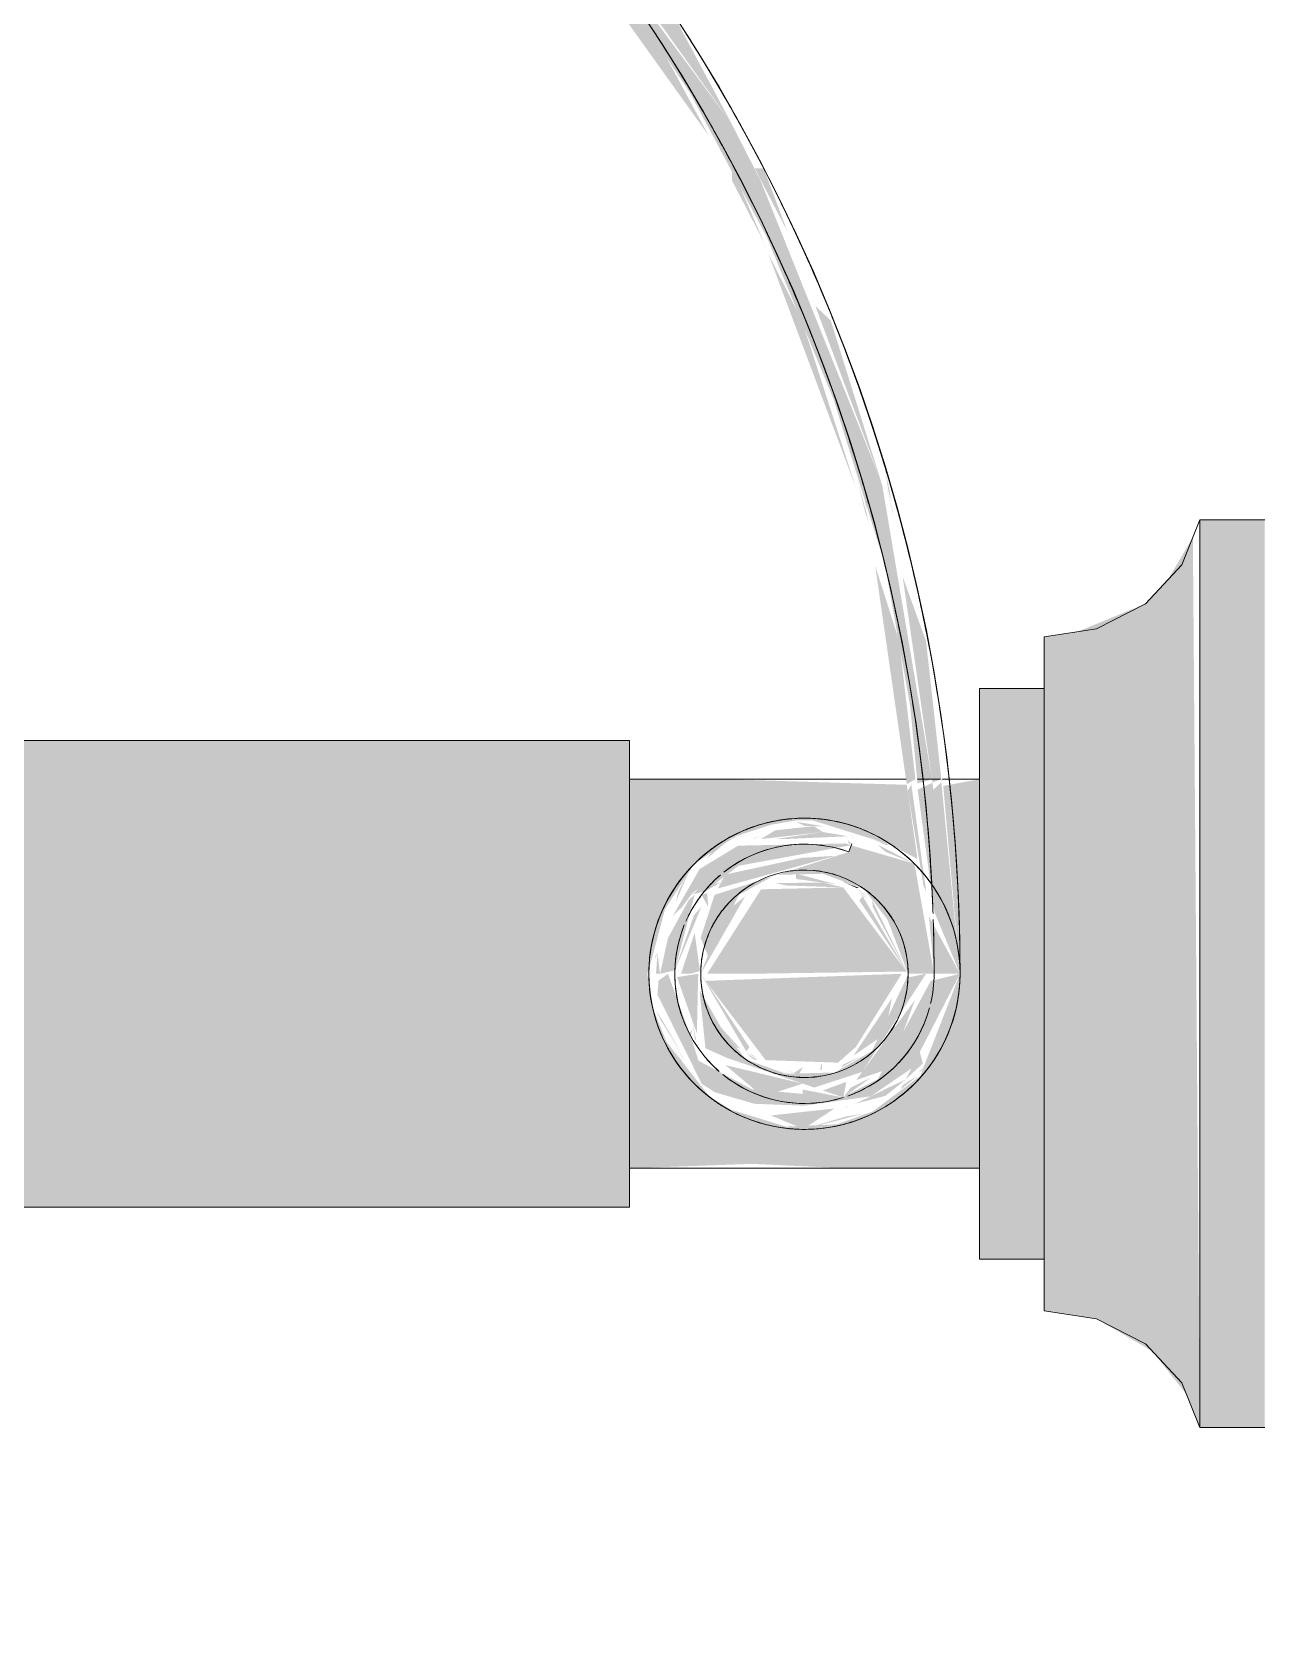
# Model space of a CAD drawing. Header units: millimetres. Extents: x 0 to 98412, y -2706 to 7916.
# Drawn here: x 79795.3 to 79842.8, y 574 to 636.3 of the extents above; entities that cross this region are included whole.
import ezdxf

# ---------------------------------------------------------------- set-up
doc = ezdxf.new("R2010")
doc.units = ezdxf.units.MM
for name, color, linetype, lineweight in [('0-1', 7, 'Continuous', 9), ('A-WALL-PATT', 7, 'Continuous', 9), ('P-SANR-FIXT', 7, 'Continuous', 9)]:
    doc.layers.add(name, color=color, linetype=linetype, lineweight=lineweight)
doc.layers.add('0-2', color=7, linetype='Continuous', lineweight=9, transparency=0.7)

# ---------------------------------------------------------------- blocks, each defined once
blk = doc.blocks.new('Sanitary_Toilet-Accessories_Gessi_Wall-mounted-paper-roll-holder-65449 - Chrome-30913797-Развертка 1_13-2')
at = {"layer": '0-2'}
h = blk.add_hatch(color=256, dxfattribs=at)
h.paths.add_polyline_path([(-1392.573, 638.278), (-1393.673, 636.955), (-1393.238, 637.413)])
h.paths.add_polyline_path([(-1401.001, 621.159), (-1398.051, 628.471), (-1399.405, 625.568), (-1400.788, 621.892)])
h.paths.add_polyline_path([(-1404.701, 600.345), (-1403.035, 614.153), (-1404.631, 602.943), (-1404.735, 600.37)])
h.paths.add_polyline_path([(-1270.816, 607.377), (-1270.469, 607.5), (-1271.062, 612.833), (-1271.962, 615.312), (-1270.833, 607.5)])
h.paths.add_polyline_path([(-1272.303, 617.674), (-1272.671, 619.102), (-1272.352, 617.805)])
h.paths.add_polyline_path([(-1272.803, 619.008), (-1274.737, 625.197), (-1275.331, 625.751), (-1272.838, 619.102)])
h.paths.add_polyline_path([(-1286.442, 644.053), (-1285.634, 643.396), (-1287.957, 645.991)])
h.paths.add_polyline_path([(-1278.578, 632.816), (-1280.562, 636.532), (-1284.624, 641.254), (-1280.174, 635.043)])
h.paths.add_polyline_path([(-1386.611, 646.041), (-1382.65, 649.835), (-1385.837, 646.795), (-1386.443, 646.204)])
h.paths.add_polyline_path([(-1390.782, 641.117), (-1386.858, 645.719), (-1390.227, 641.772)])
h.paths.add_polyline_path([(-1290.8, 648.497), (-1293.875, 651.273), (-1296.218, 653.271), (-1297.745, 653.911), (-1293.146, 650.326)])
h.paths.add_polyline_path([(-1287.133, 644.758), (-1289.269, 647.303), (-1289.269, 646.936), (-1288.342, 645.991)])
h.paths.add_polyline_path([(-1379.63, 652.26), (-1377.833, 653.811), (-1381.113, 651.199)])
h.paths.add_polyline_path([(-1383.977, 648.373), (-1381.821, 650.666), (-1382.617, 649.835)])
h.paths.add_polyline_path([(-1297.008, 653.945), (-1299.377, 655.803), (-1298.762, 655.155), (-1297.552, 654.321)])
h.paths.add_polyline_path([(-1376.957, 654.585), (-1372.709, 657.295), (-1376.534, 654.864), (-1376.908, 654.618)])
h.paths.add_polyline_path([(-1307.329, 660.216), (-1308.525, 661.034), (-1307.916, 660.542)])
h.paths.add_polyline_path([(-1299.698, 655.435), (-1303.062, 657.848), (-1303.403, 657.737), (-1299.802, 655.499)])
h.paths.add_polyline_path([(-1370.34, 658.773), (-1367.352, 660.255), (-1370.301, 658.794)])
h.paths.add_polyline_path([(-1307.557, 660.319), (-1310.512, 661.879), (-1309.917, 661.381), (-1308.233, 660.623)])
h.paths.add_polyline_path([(-1365.856, 661.139), (-1361.896, 662.651), (-1365.384, 661.333), (-1365.597, 661.245)])
h.paths.add_polyline_path([(-1312.592, 662.586), (-1315.538, 663.599), (-1312.783, 662.651)])
h.paths.add_polyline_path([(-1319.141, 664.763), (-1323.335, 665.912), (-1322.697, 665.603), (-1319.841, 664.929)])
h.paths.add_polyline_path([(-1353.711, 665.462), (-1348.71, 666.402), (-1352.746, 665.656), (-1353.421, 665.521)])
h.paths.add_polyline_path([(-1331.23, 667.002), (-1330.458, 667.085), (-1332.082, 667.111)])
h.paths.add_polyline_path([(-1324.94, 666.133), (-1328.183, 666.613), (-1327.21, 666.444)])
h.paths.add_polyline_path([(-1331.312, 667.006), (-1334.909, 667.423), (-1334.767, 667.146), (-1334.512, 667.136)])
h = blk.add_hatch(color=256, dxfattribs=at)
h.paths.add_polyline_path([(-1404.046, 605), (-1403.538, 605.14), (-1403.184, 608.076), (-1402.127, 614.264), (-1401.072, 618.633), (-1397.622, 627.769), (-1395.295, 632.296), (-1392.987, 636.196), (-1389.476, 641.117), (-1383.709, 647.473), (-1380.396, 650.544), (-1374.52, 654.992), (-1369.425, 658.128), (-1363.14, 661.175), (-1357.824, 663.173), (-1351.259, 664.937), (-1345.833, 665.892), (-1339.465, 666.411), (-1334.512, 666.444), (-1327.177, 665.691), (-1319.155, 663.913), (-1313.316, 661.964), (-1309.534, 660.428), (-1303.456, 657.229), (-1298.894, 654.324), (-1293.018, 649.524), (-1288.562, 645.233), (-1283.89, 639.574), (-1280.174, 633.986), (-1277.196, 628.395), (-1274.629, 622.157), (-1272.64, 615.743), (-1271.67, 610.31), (-1271.389, 607.338), (-1270.833, 607.5), (-1272.745, 618.812), (-1272.838, 619.102), (-1277.443, 630.591), (-1278.578, 632.816), (-1288.395, 646.045), (-1290.8, 648.497), (-1301.27, 656.411), (-1309.534, 661.209), (-1313.755, 662.981), (-1319.841, 664.929), (-1327.21, 666.444), (-1331.312, 667.006), (-1340.697, 667.104), (-1346.628, 666.538), (-1353.421, 665.217), (-1359.504, 663.4), (-1365.384, 661.007), (-1370.301, 658.515), (-1376.334, 654.618), (-1381.356, 650.692), (-1385.837, 646.371), (-1390.678, 640.745), (-1391.939, 639.104), (-1397.622, 628.734), (-1401.548, 619.275), (-1402.7, 614.565), (-1404.022, 605.169)])
h.paths.add_polyline_path([(-1270.46, 607.401), (-1270.42, 607.5), (-1270.469, 607.5)])
h.paths.add_polyline_path([(-1277.163, 627.814), (-1278.301, 630.119), (-1277.322, 628.13)])
h = blk.add_hatch(color=256, dxfattribs=at)
h.paths.add_polyline_path([(-1270.939, 612.392), (-1271.389, 614.214), (-1270.981, 612.543)])
h.paths.add_polyline_path([(-1399.72, 625.568), (-1399.433, 625.568), (-1399.334, 626.241)])
h.paths.add_polyline_path([(-1272.377, 618.186), (-1272.64, 619.479), (-1272.509, 618.598)])
h.paths.add_polyline_path([(-1276.414, 628.64), (-1277.322, 631.062), (-1277.669, 631.062), (-1276.943, 629.661)])
h.paths.add_polyline_path([(-1394.463, 635.817), (-1394.367, 635.344), (-1393.673, 636.846)])
h.paths.add_polyline_path([(-1397.622, 630.19), (-1397.119, 630.841), (-1394.706, 635.344), (-1397.119, 631.086)])
h.paths.add_polyline_path([(-1280.391, 636.313), (-1281.393, 637.804), (-1285.398, 642.988), (-1285.093, 642.328), (-1280.562, 636.532)])
h.paths.add_polyline_path([(-1388.578, 643.479), (-1386.443, 646.189), (-1387.099, 645.405)])
h.paths.add_polyline_path([(-1384.192, 648.182), (-1381.958, 650.544), (-1382.65, 649.835)])
h.paths.add_polyline_path([(-1291.722, 649.437), (-1294.902, 652.454), (-1294.845, 652.101), (-1292.764, 650.326)])
h.paths.add_polyline_path([(-1379.376, 652.444), (-1376.518, 654.845), (-1377.833, 653.811)])
h.paths.add_polyline_path([(-1374.176, 656.228), (-1371.178, 658.308), (-1372.709, 657.295)])
h.paths.add_polyline_path([(-1302.131, 657.331), (-1304.654, 659.011), (-1304.452, 658.619), (-1302.778, 657.69)])
h.paths.add_polyline_path([(-1368.324, 659.682), (-1365.557, 661.245), (-1365.856, 661.139), (-1367.352, 660.255)])
h.paths.add_polyline_path([(-1362.813, 662.222), (-1359.504, 663.687), (-1359.992, 663.542), (-1361.896, 662.651)])
h.paths.add_polyline_path([(-1313.071, 662.802), (-1316.863, 664.226), (-1315.828, 663.693), (-1313.546, 662.955)])
h.paths.add_polyline_path([(-1350.517, 665.947), (-1347.19, 666.746), (-1348.71, 666.402)])
h.paths.add_polyline_path([(-1325.554, 666.277), (-1328.732, 666.901), (-1328.084, 666.601), (-1326.855, 666.444)])
h = blk.add_hatch(color=256, dxfattribs=at)
h.paths.add_polyline_path([(-1400.056, 620.853), (-1397.119, 628.103), (-1398.478, 625.201), (-1399.846, 621.575)])
h.paths.add_polyline_path([(-1403.75, 600), (-1402.127, 613.526), (-1403.632, 602.876), (-1403.749, 600.023)])
h.paths.add_polyline_path([(-1271.805, 607.31), (-1271.469, 607.5), (-1272.096, 612.833), (-1273.023, 615.743), (-1271.833, 607.5)])
h.paths.add_polyline_path([(-1273.756, 618.719), (-1275.851, 625.197), (-1277.163, 627.814), (-1273.899, 619.102)])
h.paths.add_polyline_path([(-1279.441, 632.318), (-1281.479, 636.087), (-1285.34, 640.557), (-1280.562, 633.884)])
h.paths.add_polyline_path([(-1291.446, 647.743), (-1294.334, 650.358), (-1296.768, 652.435), (-1298.894, 653.554), (-1293.67, 649.478)])
h.paths.add_polyline_path([(-1287.87, 644.091), (-1289.404, 646.149), (-1290.423, 646.698), (-1288.562, 644.797)])
h.paths.add_polyline_path([(-1383.239, 647.7), (-1381.113, 649.957), (-1381.988, 649.043)])
h.paths.add_polyline_path([(-1297.555, 653.106), (-1300.266, 655.155), (-1299.377, 654.366), (-1298.894, 654.032)])
h.paths.add_polyline_path([(-1300.192, 654.567), (-1304.255, 657.371), (-1303.783, 656.803), (-1300.344, 654.662)])
h.paths.add_polyline_path([(-1307.979, 659.416), (-1311.124, 661.034), (-1310.656, 660.623), (-1309.534, 660.117)])
h.paths.add_polyline_path([(-1312.928, 661.648), (-1315.843, 662.651), (-1313.858, 661.964)])
h.paths.add_polyline_path([(-1319.377, 663.795), (-1323.505, 664.929), (-1322.879, 664.624), (-1319.874, 663.913)])
h.paths.add_polyline_path([(-1325.087, 665.146), (-1328.183, 665.609), (-1328.084, 665.559)])
h.paths.add_polyline_path([(-1331.361, 666.01), (-1334.512, 666.421), (-1334.512, 666.14)])
h.paths.add_polyline_path([(-1334.512, 666.14), (-1334.767, 666.43), (-1334.766, 666.15)])
h = blk.add_hatch(color=256, dxfattribs=at)
h.paths.add_polyline_path([(-1402.043, 614.027), (-1401.239, 617.807), (-1401.704, 616.041)])
h.paths.add_polyline_path([(-1271.92, 612.203), (-1272.019, 612.833), (-1271.962, 612.353)])
h.paths.add_polyline_path([(-1273.336, 617.909), (-1273.567, 619.102), (-1273.391, 618.08)])
h.paths.add_polyline_path([(-1397.838, 626.854), (-1394.605, 633.051), (-1397.119, 628.453), (-1397.622, 627.412)])
h.paths.add_polyline_path([(-1277.31, 628.206), (-1278.541, 631.062), (-1278.546, 630.591), (-1277.322, 628.228)])
h.paths.add_polyline_path([(-1393.58, 635.344), (-1393.58, 634.723), (-1393.216, 635.817)])
h.paths.add_polyline_path([(-1396.874, 629.348), (-1393.913, 634.696), (-1396.697, 629.805)])
h.paths.add_polyline_path([(-1281.225, 635.762), (-1281.393, 636.087), (-1285.714, 641.889), (-1285.604, 641.367), (-1281.393, 635.978)])
h.paths.add_polyline_path([(-1383.453, 647.511), (-1381.25, 649.835), (-1381.988, 649.078)])
h.paths.add_polyline_path([(-1387.777, 642.884), (-1385.67, 645.552), (-1386.611, 644.399)])
h.paths.add_polyline_path([(-1297.555, 653.106), (-1300.313, 654.662), (-1298.894, 653.759), (-1296.768, 652.435)])
h.paths.add_polyline_path([(-1292.338, 648.653), (-1294.902, 651.273), (-1295.407, 651.273), (-1293.67, 649.79)])
h.paths.add_polyline_path([(-1378.707, 651.704), (-1375.888, 654.067), (-1376.957, 653.25)])
h.paths.add_polyline_path([(-1373.582, 655.426), (-1370.848, 657.369), (-1371.563, 656.891)])
h.paths.add_polyline_path([(-1302.628, 656.468), (-1305.112, 658.124), (-1304.913, 657.737), (-1303.783, 657.109)])
h.paths.add_polyline_path([(-1367.815, 658.824), (-1364.856, 660.443), (-1365.856, 659.978)])
h.paths.add_polyline_path([(-1310.409, 660.79), (-1311.466, 661.234), (-1310.478, 660.814)])
h.paths.add_polyline_path([(-1362.387, 661.32), (-1358.979, 662.797), (-1359.992, 662.438)])
h.paths.add_polyline_path([(-1313.399, 661.86), (-1316.863, 663.2), (-1316.542, 662.877), (-1313.72, 661.964)])
h.paths.add_polyline_path([(-1322.416, 664.779), (-1323.562, 665.016), (-1322.697, 664.817)])
h.paths.add_polyline_path([(-1350.275, 664.979), (-1346.818, 665.773), (-1348.35, 665.462)])
h.paths.add_polyline_path([(-1325.692, 665.289), (-1328.996, 665.912), (-1328.084, 665.596)])
h.paths.add_polyline_path([(-1334.636, 666.437), (-1335.031, 666.44), (-1334.767, 666.43)])
h = blk.add_hatch(color=256, dxfattribs=at)
h.paths.add_polyline_path([(-1273.263, 617.405), (-1273.719, 619.102), (-1273.413, 617.805)])
h.paths.add_polyline_path([(-1395.552, 631.505), (-1393.72, 635.031), (-1395.198, 632.193)])
h.paths.add_polyline_path([(-1385.837, 645.405), (-1381.821, 649.257), (-1385.514, 645.719), (-1385.67, 645.567)])
h.paths.add_polyline_path([(-1389.949, 640.559), (-1385.922, 645.294), (-1389.527, 641.057)])
h.paths.add_polyline_path([(-1380.962, 650.091), (-1376.957, 653.25), (-1380.396, 650.544)])
h.paths.add_polyline_path([(-1376.323, 653.811), (-1371.563, 656.891), (-1375.903, 654.086), (-1376.272, 653.844)])
h.paths.add_polyline_path([(-1369.799, 657.931), (-1365.856, 659.978), (-1369.425, 658.128)])
h.paths.add_polyline_path([(-1365.384, 660.255), (-1359.992, 662.438), (-1364.856, 660.472)])
h.paths.add_polyline_path([(-1353.421, 664.504), (-1347.384, 665.704), (-1352.746, 664.639)])
for points in [[(-1260.5, 582.5), (-1258, 582.5), (-1258, 617.5), (-1260.5, 617.5), (-1260.5, 582.902)], [(-1260.5, 582.5), (-1260.77, 616.834), (-1261.73, 615.203), (-1262.597, 614.271), (-1265.2, 613.199), (-1266.5, 613), (-1266.5, 587), (-1264.485, 586.692), (-1262.336, 585.45), (-1261.024, 583.792), (-1260.724, 583.054)], [(-1266.5, 589), (-1266.5, 611), (-1269, 611), (-1269, 589), (-1267.125, 589)], [(-1292.172, 591), (-1282.5, 591), (-1282.5, 609), (-1312.5, 609), (-1312.5, 591), (-1293.75, 591)], [(-1273.634, 603.307), (-1274.199, 603.521), (-1273.737, 603.311)]]:
    blk.add_hatch(color=256, dxfattribs=at).paths.add_polyline_path(points)
h = blk.add_hatch(color=256, dxfattribs=at)
h.paths.add_polyline_path([(-1281.812, 600), (-1281.742, 600.177), (-1281.125, 602.496), (-1279.993, 604.243), (-1278.395, 605.303), (-1277.038, 605.748), (-1276.066, 605.915), (-1275.437, 605.916), (-1272.373, 604.96), (-1271.389, 604.422), (-1271.802, 607.288), (-1273.994, 607.352), (-1278.772, 607.5), (-1282.5, 607.483), (-1282.5, 600)])
h.paths.add_polyline_path([(-1278.007, 600), (-1271.808, 600.087), (-1274.253, 603.329), (-1277.421, 603.258), (-1279.502, 600), (-1278.495, 600)])
h.paths.add_polyline_path([(-1269.75, 600), (-1269, 600), (-1269, 607.5), (-1270.397, 607.244), (-1269.794, 600.496)])
h = blk.add_hatch(color=256, dxfattribs=at)
h.paths.add_polyline_path([(-1269.75, 600), (-1270.471, 607.389), (-1270.776, 607.103), (-1269.819, 600.476)])
h.paths.add_polyline_path([(-1271.75, 600), (-1273.506, 602.995), (-1273.629, 602.828), (-1271.808, 600.087)])
h.paths.add_polyline_path([(-1271.276, 600), (-1270.75, 600), (-1271.507, 604.243), (-1273.948, 604.952), (-1274.04, 604.698), (-1279.216, 603.044), (-1279.753, 601.388), (-1279.479, 600.704), (-1278.273, 603.044), (-1276.878, 603.812), (-1275.043, 603.857), (-1273.466, 603.279), (-1272.545, 602.085), (-1271.75, 600), (-1271.389, 600)])
h.paths.add_polyline_path([(-1280.705, 602.773), (-1280.21, 603.937), (-1280.621, 603.154), (-1280.693, 602.828)])
h.paths.add_polyline_path([(-1281.508, 600.593), (-1281.418, 600.8), (-1281.502, 600.699)])
h.paths.add_polyline_path([(-1274.253, 603.329), (-1275.043, 603.517), (-1276.878, 603.499), (-1276.458, 603.406), (-1275.043, 603.357)])
h.paths.add_polyline_path([(-1276.73, 605.737), (-1276.069, 605.902), (-1276.645, 605.76)])
h.paths.add_polyline_path([(-1274.978, 605.68), (-1276.076, 605.865), (-1275.75, 605.705), (-1275.043, 605.682)])
h = blk.add_hatch(color=256, dxfattribs=at)
h.paths.add_polyline_path([(-1270.459, 607.39), (-1270.75, 607.381), (-1270.471, 607.389)])
h.paths.add_polyline_path([(-1269.75, 600), (-1270.814, 607.363), (-1271.384, 607.103), (-1270.737, 602.382), (-1269.913, 600.395)])
h.paths.add_polyline_path([(-1271.051, 603.141), (-1271.627, 607.301), (-1271.768, 607.05), (-1271.158, 603.4)])
h.paths.add_polyline_path([(-1273.76, 605.467), (-1273.869, 605.617), (-1273.801, 605.478)])
h = blk.add_hatch(color=256, dxfattribs=at)
h.paths.add_polyline_path([(-1280.143, 600), (-1279.781, 600.109), (-1279.983, 601.576), (-1280.51, 600), (-1280.411, 600)])
h.paths.add_polyline_path([(-1279.75, 600), (-1278.039, 602.984), (-1278.855, 602.323), (-1279.733, 600.043)])
h.paths.add_polyline_path([(-1281.73, 600), (-1281.527, 600.227), (-1281.732, 600.016)])
h.paths.add_polyline_path([(-1280.099, 603.073), (-1279.73, 603.444), (-1279.784, 603.444)])
h.paths.add_polyline_path([(-1281.319, 600), (-1281.418, 600.8), (-1281.474, 600)])
h.paths.add_polyline_path([(-1271.75, 600), (-1273.135, 602.828), (-1273.118, 602.58), (-1271.808, 600.11)])
h.paths.add_polyline_path([(-1273.286, 602.896), (-1273.737, 603.166), (-1273.466, 602.977)])
h.paths.add_polyline_path([(-1279.572, 603.185), (-1279.188, 603.545), (-1279.502, 603.254)])
h.paths.add_polyline_path([(-1279.088, 603.289), (-1274.549, 604.55), (-1275.836, 604.472), (-1278.808, 603.825), (-1279.007, 603.444)])
h.paths.add_polyline_path([(-1274.514, 603.446), (-1276.068, 603.859), (-1276.082, 603.656), (-1274.594, 603.457)])
h.paths.add_polyline_path([(-1274.063, 603.482), (-1274.45, 603.696), (-1274.199, 603.524)])
h.paths.add_polyline_path([(-1271.507, 604.243), (-1272.922, 604.98), (-1272.64, 604.712), (-1272.118, 604.495)])
h.paths.add_polyline_path([(-1276.615, 605.734), (-1276.076, 605.865), (-1276.528, 605.76)])
h.paths.add_polyline_path([(-1278.622, 605.196), (-1277.42, 605.485), (-1278.578, 605.217)])
h.paths.add_polyline_path([(-1274.978, 605.68), (-1275.725, 605.992), (-1275.043, 605.707)])
h.paths.add_polyline_path([(-1277.4, 605.196), (-1275.043, 605.468), (-1275.393, 605.694), (-1276.878, 605.533), (-1277.429, 605.196)])
h = blk.add_hatch(color=256, dxfattribs=at)
h.paths.add_polyline_path([(-1279.717, 603.044), (-1279.459, 602.579), (-1279.502, 603.107), (-1279.618, 603.073)])
h.paths.add_polyline_path([(-1280.012, 603.091), (-1280.099, 603.073), (-1279.843, 603.303)])
h.paths.add_polyline_path([(-1280.031, 603.068), (-1279.572, 603.185), (-1278.298, 604.162), (-1273.945, 604.96), (-1274.165, 605.026), (-1278.307, 604.941), (-1279.797, 604.035), (-1280.823, 602.237), (-1280.464, 602.579), (-1280.099, 603.073)])
h.paths.add_polyline_path([(-1281.315, 600), (-1280.748, 600.131), (-1280.408, 601.426), (-1279.981, 603.064), (-1280.222, 602.828), (-1281.013, 601.38), (-1281.319, 600)])
h.paths.add_polyline_path([(-1270.471, 600), (-1269.75, 600), (-1270.948, 602.216), (-1270.75, 600)])
h.paths.add_polyline_path([(-1280.929, 602.46), (-1280.554, 603.456), (-1280.915, 602.501)])
h.paths.add_polyline_path([(-1274.114, 603.559), (-1274.563, 603.761), (-1274.199, 603.593)])
h.paths.add_polyline_path([(-1276.458, 605.196), (-1274.068, 605.303), (-1275.043, 605.468), (-1276.878, 605.196)])
h.paths.add_polyline_path([(-1273.786, 605.395), (-1273.869, 605.496), (-1273.852, 605.415)])
h = blk.add_hatch(color=256, dxfattribs=at)
h.paths.add_polyline_path([(-1280.749, 600.109), (-1279.727, 602.579), (-1280.011, 602.254), (-1280.747, 600.131)])
h.paths.add_polyline_path([(-1279.566, 603.186), (-1278.962, 603.531), (-1279.294, 603.444), (-1279.502, 603.248)])
h.paths.add_polyline_path([(-1279.502, 604.446), (-1278.894, 604.968), (-1279.308, 604.716), (-1279.44, 604.532)])
h.paths.add_polyline_path([(-1273.924, 605.017), (-1274.068, 605.147), (-1274.04, 605.021)])
h.paths.add_polyline_path([(-1273.852, 605.214), (-1274.04, 605.473), (-1273.869, 605.221)])
h = blk.add_hatch(color=256, dxfattribs=at)
h.paths.add_polyline_path([(-1273.342, 603.003), (-1273.789, 603.313), (-1273.466, 603.054)])
h.paths.add_polyline_path([(-1274.06, 603.478), (-1274.199, 603.524), (-1274.199, 603.521)])
h.paths.add_polyline_path([(-1272.445, 604.962), (-1273.117, 605.183), (-1272.619, 604.969)])
h.paths.add_polyline_path([(-1277.719, 605.196), (-1277.335, 605.343), (-1277.763, 605.196)])
h = blk.add_hatch(color=256, dxfattribs=at)
h.paths.add_polyline_path([(-1282.5, 592.5), (-1277.763, 592.67), (-1274.135, 592.5), (-1269, 592.5), (-1269, 600), (-1269.75, 600), (-1271.284, 596.063), (-1273.108, 594.697), (-1274.504, 594.195), (-1276.457, 594.107), (-1278.578, 594.758), (-1279.413, 595.265), (-1281.068, 597.378), (-1281.607, 598.697), (-1281.812, 600), (-1282.5, 600), (-1282.5, 592.517)])
h.paths.add_polyline_path([(-1274.458, 596.573), (-1273.772, 597.172), (-1271.998, 600), (-1279.568, 599.727), (-1277.247, 596.671), (-1274.709, 596.582)])
h = blk.add_hatch(color=256, dxfattribs=at)
h.paths.add_polyline_path([(-1275.793, 594.011), (-1276.066, 594.097), (-1275.815, 594.018)])
h.paths.add_polyline_path([(-1275.786, 594.015), (-1274.597, 594.804), (-1277.046, 594.537), (-1275.81, 594.025)])
h.paths.add_polyline_path([(-1275.75, 594.915), (-1273.189, 595.278), (-1271.625, 596.349), (-1269.75, 600), (-1270.878, 599.726), (-1272.922, 595.939), (-1274.298, 595.232), (-1277.766, 595.544), (-1279.834, 596.647), (-1280.143, 597.612), (-1281.013, 600), (-1281.377, 599.738), (-1281.418, 599.2), (-1279.71, 595.757), (-1279.204, 595.431), (-1277.679, 594.987), (-1275.81, 594.917)])
h.paths.add_polyline_path([(-1274.246, 595.231), (-1274.135, 595.832), (-1275.042, 595.501), (-1274.304, 595.251)])
h.paths.add_polyline_path([(-1271.331, 596.182), (-1270.923, 596.544), (-1271.303, 596.25)])
h = blk.add_hatch(color=256, dxfattribs=at)
h.paths.add_polyline_path([(-1275.828, 594.002), (-1276.457, 594.189), (-1276.055, 594.041)])
h.paths.add_polyline_path([(-1275.748, 596), (-1275.748, 595.999), (-1275.081, 595.865)])
h.paths.add_polyline_path([(-1279.75, 600), (-1277.994, 597.006), (-1277.871, 597.172), (-1279.568, 599.727)])
h.paths.add_polyline_path([(-1275.374, 595.614), (-1273.525, 596.215), (-1271.062, 600), (-1271.808, 599.849), (-1273.15, 597.019), (-1274.591, 596.193), (-1276.457, 596.143), (-1278.007, 596.698), (-1278.955, 597.915), (-1279.797, 599.37), (-1279.568, 597.128), (-1278.735, 596.755), (-1275.748, 595.741)])
h.paths.add_polyline_path([(-1280.07, 595.944), (-1281.013, 597.549), (-1280.143, 596.019)])
h.paths.add_polyline_path([(-1275.077, 596.298), (-1275.08, 596.595), (-1275.142, 596.307), (-1275.08, 596.299)])
h.paths.add_polyline_path([(-1270.966, 596.417), (-1270.796, 596.82), (-1270.954, 596.452)])
h.paths.add_polyline_path([(-1280.358, 596.639), (-1281.286, 598.2), (-1280.451, 596.772)])
h = blk.add_hatch(color=256, dxfattribs=at)
h.paths.add_polyline_path([(-1275.775, 594.01), (-1274.901, 594.352), (-1275.779, 594.012)])
h.paths.add_polyline_path([(-1275.665, 594.026), (-1273.517, 594.598), (-1274.135, 594.498), (-1275.432, 594.098)])
h.paths.add_polyline_path([(-1273.786, 594.988), (-1272.623, 595.295), (-1271.846, 595.92), (-1272.255, 595.733), (-1273.737, 595.012)])
h.paths.add_polyline_path([(-1277.357, 595.265), (-1275.815, 595.764), (-1278.798, 596.479), (-1277.433, 595.329)])
h.paths.add_polyline_path([(-1273.757, 595.899), (-1272.459, 596.349), (-1271.484, 598.999), (-1273.737, 595.926)])
h.paths.add_polyline_path([(-1276.17, 596.085), (-1276.797, 596.322), (-1276.238, 596.098)])
h.paths.add_polyline_path([(-1273.863, 596.838), (-1272.645, 597.677), (-1272.375, 599.065), (-1273.737, 597.026)])
h.paths.add_polyline_path([(-1275.077, 596.298), (-1274.668, 596.448), (-1275.064, 596.304)])
h.paths.add_polyline_path([(-1278.214, 597.104), (-1278.955, 597.915), (-1278.365, 597.172), (-1278.224, 597.108)])
h.paths.add_polyline_path([(-1277.603, 596.768), (-1278.007, 597.011), (-1277.763, 596.834)])
h.paths.add_polyline_path([(-1275.972, 596.1), (-1275.815, 596.397), (-1276.155, 596.182)])
h.paths.add_polyline_path([(-1278.007, 596.698), (-1278.095, 596.777), (-1278.097, 596.777)])
h.paths.add_polyline_path([(-1279.988, 596.777), (-1280.186, 597.172), (-1280.13, 597.001)])
h.paths.add_polyline_path([(-1280.143, 597.612), (-1280.075, 597.824), (-1280.176, 597.746)])
h.paths.add_polyline_path([(-1279.899, 597.708), (-1279.846, 600), (-1280.665, 599.872), (-1279.909, 597.734)])
h = blk.add_hatch(color=256, dxfattribs=at)
h.paths.add_polyline_path([(-1275.84, 594.001), (-1276.457, 594.11), (-1276.054, 594.038)])
h.paths.add_polyline_path([(-1280.342, 596.602), (-1281.125, 597.735), (-1280.463, 596.772)])
h.paths.add_polyline_path([(-1280.5, 596.981), (-1281.479, 598.612), (-1281.286, 598.2), (-1280.597, 597.132)])
h = blk.add_hatch(color=256, dxfattribs=at)
h.paths.add_polyline_path([(-1275.791, 594.012), (-1276.073, 594.134), (-1275.815, 594.02)])
h.paths.add_polyline_path([(-1274.064, 594.853), (-1274.309, 594.969), (-1274.083, 594.853)])
h.paths.add_polyline_path([(-1272.955, 595.019), (-1272.548, 595.279), (-1272.926, 595.04)])
h.paths.add_polyline_path([(-1274.246, 595.231), (-1273.183, 596), (-1273.97, 595.609), (-1274.151, 595.362)])
h.paths.add_polyline_path([(-1274.246, 595.231), (-1275.815, 595.537), (-1275.81, 595.248), (-1274.298, 595.232)])
h.paths.add_polyline_path([(-1271.837, 595.936), (-1271.182, 596.544), (-1271.301, 596.98), (-1271.772, 596.063)])
h.paths.add_polyline_path([(-1279.926, 597.429), (-1280.073, 598.2), (-1279.969, 597.466)])
h = blk.add_hatch(color=256, dxfattribs=at)
h.paths.add_polyline_path([(-1275.698, 594.021), (-1273.86, 594.582), (-1275.538, 594.088)])
h.paths.add_polyline_path([(-1273.323, 595.005), (-1272.548, 595.323), (-1273.29, 595.019)])
h.paths.add_polyline_path([(-1272.043, 595.535), (-1271.381, 596.063), (-1271.754, 595.849), (-1271.957, 595.703)])
h.paths.add_polyline_path([(-1276.054, 596.094), (-1276.795, 596.323), (-1276.07, 596.098)])
h.paths.add_polyline_path([(-1277.546, 596.681), (-1278.007, 596.935), (-1277.679, 596.686)])
h.paths.add_polyline_path([(-1275.988, 596.099), (-1276.457, 596.317), (-1276.189, 596.182)])
h.paths.add_polyline_path([(-1278.158, 596.997), (-1278.627, 597.289), (-1278.167, 597.001)])
h = blk.add_hatch(color=256, dxfattribs=at)
h.paths.add_polyline_path([(-1276.053, 596.094), (-1276.506, 596.313), (-1276.068, 596.098)])
h.paths.add_polyline_path([(-1274.335, 596.384), (-1273.575, 596.818), (-1274.246, 596.508)])
at = {"layer": '0-1'}
for p, q in [((-1258, 617.5), (-1260.5, 617.5)), ((-1266.5, 611), (-1269, 611)), ((-1282.5, 609), (-1312.5, 609)), ((-1271.833, 607.5), (-1282.5, 607.5)), ((-1270.833, 607.5), (-1271.389, 607.5)), ((-1270.505, 607.5), (-1270.833, 607.5)), ((-1269, 607.5), (-1270.42, 607.5)), ((-1282.5, 592.5), (-1269, 592.5)), ((-1312.5, 591), (-1282.5, 591)), ((-1269, 589), (-1266.5, 589)), ((-1260.5, 582.5), (-1258, 582.5))]:
    blk.add_line(p, q, dxfattribs=at)
at = {"layer": '0-1', "flags": 128}
for points in [[(-1266.5, 613), (-1264.485, 613.308), (-1262.595, 614.272), (-1261.2, 615.772), (-1260.5, 617.5)], [(-1260.5, 617.5), (-1261.2, 615.772), (-1262.595, 614.272), (-1264.485, 613.308), (-1266.5, 613)], [(-1260.5, 582.5), (-1261.2, 584.228), (-1262.595, 585.728), (-1264.485, 586.692), (-1266.5, 587)], [(-1266.5, 587), (-1264.485, 586.692), (-1262.595, 585.728), (-1261.2, 584.228), (-1260.5, 582.5)]]:
    blk.add_lwpolyline(points, dxfattribs=at)
at = {"layer": 'P-SANR-FIXT'}
for p, q in [((-1260.5, 617.389), (-1260.5, 617.5)), ((-1260.5, 617.5), (-1260.5, 582.5)), ((-1260.5, 609.722), (-1260.5, 616.89)), ((-1266.5, 613), (-1266.5, 611.193)), ((-1266.5, 587), (-1266.5, 613)), ((-1266.5, 611.193), (-1266.5, 609.614)), ((-1269, 611), (-1269, 609.532)), ((-1269, 589), (-1269, 611)), ((-1266.5, 611), (-1266.5, 589)), ((-1266.5, 609.532), (-1266.5, 611)), ((-1269, 609.532), (-1269, 609.526)), ((-1269, 609.526), (-1269, 607.765)), ((-1266.5, 609.61), (-1266.5, 595.025)), ((-1266.5, 609.526), (-1266.5, 609.532)), ((-1266.5, 594.5), (-1266.5, 609.526)), ((-1260.5, 606.697), (-1260.5, 609.716)), ((-1282.5, 609), (-1282.5, 608.116)), ((-1282.5, 591), (-1282.5, 609)), ((-1282.5, 608.116), (-1282.5, 606.608)), ((-1282.5, 607.5), (-1282.5, 606.495)), ((-1282.5, 606.495), (-1282.5, 607.5)), ((-1269, 607.765), (-1269, 594.5)), ((-1269, 600), (-1269, 607.5)), ((-1269, 607.5), (-1269, 600)), ((-1282.5, 606.399), (-1282.5, 600)), ((-1282.5, 600), (-1282.5, 606.399)), ((-1282.5, 606.364), (-1282.5, 600)), ((-1260.5, 600), (-1260.5, 606.697)), ((-1273.924, 605.017), (-1274.04, 604.698)), ((-1274.04, 604.698), (-1273.924, 605.017)), ((-1282.5, 600), (-1282.5, 593.636)), ((-1282.5, 600), (-1282.5, 596.25)), ((-1282.5, 593.601), (-1282.5, 600)), ((-1269, 594.329), (-1269, 600)), ((-1269, 600), (-1269, 594.329)), ((-1260.5, 590.371), (-1260.5, 600)), ((-1282.5, 596.25), (-1282.5, 593.601)), ((-1266.5, 595.025), (-1266.5, 594.444)), ((-1269, 594.5), (-1269, 594.317)), ((-1269, 594.317), (-1269, 592.235)), ((-1266.5, 594.317), (-1266.5, 594.5)), ((-1266.5, 589), (-1266.5, 594.317)), ((-1266.5, 594.282), (-1266.5, 590.808)), ((-1269, 592.5), (-1269, 594.192)), ((-1269, 594.192), (-1269, 592.5)), ((-1282.5, 593.505), (-1282.5, 592.5)), ((-1282.5, 592.5), (-1282.5, 593.505)), ((-1282.5, 593.392), (-1282.5, 591.884)), ((-1282.5, 591.884), (-1282.5, 591)), ((-1269, 592.235), (-1269, 589)), ((-1266.5, 590.808), (-1266.5, 588.807)), ((-1260.5, 583.11), (-1260.5, 590.278)), ((-1266.5, 588.807), (-1266.5, 587)), ((-1260.5, 582.5), (-1260.5, 582.836))]:
    blk.add_line(p, q, dxfattribs=at)
for centre, radius, start, end in [((-1337.25, 600), 67.5, 0, 175.35089), ((-1337.25, 600), 66.5, 2.72325, 175.28186), ((-1337.25, 600), 66.5, 2.8692, 142.74648), ((-1337.25, 600), 66.5, 32.54966, 40.81459), ((-1337.25, 600), 67.5, 0, 32.9535), ((-1337.25, 600), 66.5, 32.5254, 32.9415), ((-1337.25, 600), 67.5, 29.88104, 32.53765), ((-1337.25, 600), 67.5, 29.21398, 32.26285), ((-1337.25, 600), 66.5, 29.20249, 32.54966), ((-1337.25, 600), 66.5, 29.93332, 32.5254), ((-1337.25, 600), 67.5, 28.88819, 29.88104), ((-1337.25, 600), 66.5, 28.87592, 29.87057), ((-1337.25, 600), 67.5, 26.63142, 29.21398), ((-1337.25, 600), 66.5, 26.62034, 29.18061), ((-1337.25, 600), 67.5, 25.71965, 28.88819), ((-1337.25, 600), 66.5, 25.7108, 28.87592), ((-1337.25, 600), 66.5, 25.20554, 26.62034), ((-1337.25, 600), 67.5, 25.21548, 26.63142), ((-1337.25, 600), 67.5, 22.40799, 25.71965), ((-1337.25, 600), 66.5, 22.32966, 25.7108), ((-1337.25, 600), 67.5, 21.45583, 25.21548), ((-1337.25, 600), 66.5, 21.44717, 25.20554), ((-1337.25, 600), 67.5, 21.37718, 22.24161), ((-1337.25, 600), 66.5, 21.3692, 21.961), ((-1337.25, 600), 66.5, 16.42641, 21.44717), ((-1337.25, 600), 66.5, 20.42677, 21.3692), ((-1337.25, 600), 67.5, 20.43471, 21.37718), ((-1337.25, 600), 67.5, 16.43287, 21.00596), ((-1337.25, 600), 67.5, 17.15751, 20.43471), ((-1337.25, 600), 66.5, 17.15136, 20.42677), ((-1337.25, 600), 67.5, 16.47675, 17.15751), ((-1337.25, 600), 66.5, 16.47075, 17.15136), ((-1337.25, 600), 66.5, 15.60433, 16.42641), ((-1337.25, 600), 66.5, 15.36639, 16.38147), ((-1337.25, 600), 67.5, 15.61076, 16.43287), ((-1337.25, 600), 67.5, 15.61339, 16.38815), ((-1337.25, 600), 67.5, 14.75783, 15.61076), ((-1337.25, 600), 66.5, 14.61797, 15.60433), ((-1337.25, 600), 66.5, 11.36895, 15.36639), ((-1337.25, 600), 67.5, 11.37301, 15.37167), ((-1337.25, 600), 66.5, 10.57871, 14.61797), ((-1337.25, 600), 67.5, 10.95943, 14.62374), ((-1337.25, 600), 66.5, 2.8692, 11.36895), ((-1337.25, 600), 67.5, 0, 11.37301), ((-1337.25, 600), 67.5, 10.58293, 10.95943), ((-1337.25, 600), 66.5, 5.10448, 10.57871), ((-1337.25, 600), 67.5, 0, 10.20079), ((-1275.75, 600), 6, 0, 180), ((-1275.75, 600), 6, 109.4066, 116.09073), ((-1275.75, 600), 6, 99.45878, 112.1924), ((-1275.75, 600), 6, 106.25, 112.1924), ((-1275.75, 600), 6, 70.5934, 109.4066), ((-1275.75, 600), 6, 99.45878, 106.25), ((-1275.75, 600), 6, 82.43301, 96.343), ((-1275.75, 600), 6, 82.43301, 96.343), ((-1275.75, 600), 6, 79.54091, 82.43301), ((-1275.75, 600), 6, 79.54091, 82.43301), ((-1275.75, 600), 6, 70, 77.76631), ((-1275.75, 600), 6, 70, 77.76631), ((-1275.75, 600), 6, 63.90927, 70.5934), ((-1337.25, 600), 66.5, 2.72325, 5.10448), ((-1275.75, 600), 6, 122.62563, 126.65929), ((-1275.75, 600), 6, 122.04581, 125.60376), ((-1275.75, 600), 6, 122.04581, 125.60376), ((-1275.75, 600), 5, 70, 128.45802), ((-1275.75, 600), 6, 116.09073, 120.43146), ((-1275.75, 600), 5, 70, 102.65734), ((-1275.75, 600), 6, 60, 63.90927), ((-1275.75, 600), 6, 53.34071, 57.37437), ((-1275.75, 600), 6, 126.65929, 180), ((-1275.75, 600), 6, 126.11949, 138.01716), ((-1275.75, 600), 6, 132.35836, 138.01716), ((-1275.75, 600), 6, 126.11949, 129.74052), ((-1275.75, 600), 5, 106.25, 124.375), ((-1275.75, 600), 6, 0, 53.34071), ((-1275.75, 600), 6, 138.01716, 220.99494), ((-1275.75, 600), 6, 138.01716, 154.77156), ((-1275.75, 600), 5, 130.42881, 156.03197), ((-1275.75, 600), 5, 130.42881, 135.25892), ((-1275.75, 600), 4, 360, 141.5901), ((-1275.75, 600), 5, 124.375, 128.45802), ((-1275.75, 600), 5, 142.5, 153.64425), ((-1275.75, 600), 5, 135.25892, 142.5), ((-1337.25, 600), 66.5, 2.12055, 2.8692), ((-1337.25, 600), 66.5, 2.12055, 2.8692), ((-1337.25, 600), 66.5, 2.00179, 2.72325), ((-1337.25, 600), 66.5, 2.00179, 2.72325), ((-1275.75, 600), 6, 154.77156, 171.30874), ((-1275.75, 600), 4, 142.41871, 180), ((-1275.75, 600), 5, 157.89086, 228.90865), ((-1275.75, 600), 5, 157.89086, 178.75), ((-1337.25, 600), 66.5, 0, 1.80918), ((-1337.25, 600), 66.5, 0, 1.80918), ((-1337.25, 600), 66.5, 0, 1.68206), ((-1337.25, 600), 66.5, 0, 1.68206), ((-1275.75, 600), 6, 171.7975, 178.75), ((-1275.75, 600), 6, 178.75, 184.92877), ((-1275.75, 600), 6, 180, 233.34071), ((-1275.75, 600), 6, 180, 0), ((-1275.75, 600), 5, 179.82876, 196.875), ((-1275.75, 600), 4, 180, 217.58129), ((-1275.75, 600), 4, 218.4099, 0), ((-1275.75, 600), 6, 306.65929, 360), ((-1275.75, 600), 6, 318.51337, 360), ((-1275.75, 600), 5, 346.76048, 0), ((-1275.75, 600), 5, 346.76048, 0), ((-1275.75, 600), 6, 341.05666, 360), ((-1275.75, 600), 6, 187.62611, 201.99703), ((-1275.75, 600), 5, 289.48937, 344.77837), ((-1275.75, 600), 5, 320.82437, 344.77837), ((-1275.75, 600), 5, 196.875, 210.10262), ((-1275.75, 600), 6, 201.99703, 205.70694), ((-1275.75, 600), 6, 323.75, 338.10172), ((-1275.75, 600), 6, 206.1437, 220.99494), ((-1275.75, 600), 5, 316.12081, 320.82437), ((-1275.75, 600), 5, 220.91163, 228.90865), ((-1275.75, 600), 5, 297.64845, 315.15419), ((-1275.75, 600), 6, 318.51337, 322.82656), ((-1275.75, 600), 6, 220.99494, 233.88872), ((-1275.75, 600), 6, 225.30682, 233.88872), ((-1275.75, 600), 5, 230.97944, 287.5), ((-1275.75, 600), 5, 230.97944, 272.89569), ((-1275.75, 600), 5, 289.48937, 297.64845), ((-1275.75, 600), 6, 306.05445, 318.04959), ((-1275.75, 600), 6, 311.25328, 318.04959), ((-1275.75, 600), 6, 233.34071, 237.37437), ((-1275.75, 600), 6, 234.31059, 237.98299), ((-1275.75, 600), 6, 234.31059, 237.98299), ((-1275.75, 600), 5, 272.89569, 287.5), ((-1275.75, 600), 6, 301.51271, 305.67562), ((-1275.75, 600), 6, 301.51271, 305.67562), ((-1275.75, 600), 6, 302.62563, 306.65929), ((-1275.75, 600), 6, 306.05445, 309.98966), ((-1275.75, 600), 6, 239.56854, 240), ((-1275.75, 600), 6, 240, 243.90927), ((-1275.75, 600), 6, 243.90927, 250.5934), ((-1275.75, 600), 6, 246.25646, 250.7138), ((-1275.75, 600), 6, 246.25646, 250.7138), ((-1275.75, 600), 6, 250.5934, 289.4066), ((-1275.75, 600), 6, 250.7138, 251.25), ((-1275.75, 600), 6, 250.7138, 251.25), ((-1275.75, 600), 6, 251.25, 258.74397), ((-1275.75, 600), 6, 251.25, 258.74397), ((-1275.75, 600), 6, 280.33508, 292.97849), ((-1275.75, 600), 6, 280.33508, 287.5), ((-1275.75, 600), 6, 287.5, 288.73126), ((-1275.75, 600), 6, 288.73126, 292.97849), ((-1275.75, 600), 6, 289.4066, 296.09073), ((-1275.75, 600), 6, 296.09073, 300), ((-1275.75, 600), 6, 262.81853, 275.15515), ((-1275.75, 600), 6, 262.81853, 276.77206)]:
    blk.add_arc(centre, radius, start, end, dxfattribs=at)
for points, knots in [([(-1282.5, 609), (-1282.5, 608.928), (-1282.5, 608.709), (-1282.5, 608.155), (-1282.5, 607.504), (-1282.5, 606.951), (-1282.5, 606.605), (-1282.5, 606.425), (-1282.5, 606.331)], [0, 0, 0, 0, 0.0625, 0.125, 0.1875, 0.21875, 0.234375, 0.25, 0.25, 0.25, 0.25]), ([(-1282.5, 607.957), (-1282.5, 608.024), (-1282.5, 608.318), (-1282.5, 608.729), (-1282.5, 608.936), (-1282.5, 609)], [0.8577411, 0.8577411, 0.8577411, 0.8577411, 0.875, 0.9375, 1, 1, 1, 1]), ([(-1282.5, 606.638), (-1282.5, 606.727), (-1282.5, 606.987), (-1282.5, 607.453), (-1282.5, 607.782), (-1282.5, 607.957)], [0.765625, 0.765625, 0.765625, 0.765625, 0.78125, 0.8125, 0.8577411, 0.8577411, 0.8577411, 0.8577411]), ([(-1282.5, 593.603), (-1282.5, 593.983), (-1282.5, 594.885), (-1282.5, 596.548), (-1282.5, 598.027), (-1282.5, 599.185), (-1282.5, 600), (-1282.5, 600.814), (-1282.5, 601.967), (-1282.5, 603.436), (-1282.5, 605.087), (-1282.5, 605.985), (-1282.5, 606.364)], [0.25, 0.25, 0.25, 0.25, 0.3125, 0.375, 0.4375, 0.46875, 0.5, 0.53125, 0.5625, 0.625, 0.6875, 0.75, 0.75, 0.75, 0.75]), ([(-1282.5, 606.331), (-1282.5, 605.954), (-1282.5, 605.066), (-1282.5, 603.441), (-1282.5, 601.995), (-1282.5, 600.855), (-1282.5, 600.317), (-1282.5, 600.047)], [0.25, 0.25, 0.25, 0.25, 0.3125, 0.375, 0.4375, 0.46875, 0.5, 0.5, 0.5, 0.5]), ([(-1274.542, 603.813), (-1274.594, 603.83), (-1274.759, 603.878), (-1275.042, 603.942), (-1275.276, 603.974), (-1275.395, 603.984)], [0.40361323, 0.40361323, 0.40361323, 0.40361323, 0.41666667, 0.44444444, 0.47222222, 0.47222222, 0.47222222, 0.47222222]), ([(-1277.763, 603.456), (-1277.813, 603.427), (-1277.911, 603.367), (-1278.101, 603.24), (-1278.327, 603.066), (-1278.495, 602.912), (-1278.576, 602.831)], [0.66666667, 0.66666667, 0.66666667, 0.66666667, 0.68055556, 0.69444444, 0.72222222, 0.75, 0.75, 0.75, 0.75]), ([(-1272.807, 602.709), (-1272.846, 602.751), (-1272.964, 602.874), (-1273.174, 603.066), (-1273.354, 603.205), (-1273.448, 603.271)], [0.23611111, 0.23611111, 0.23611111, 0.23611111, 0.25, 0.27777778, 0.30555556, 0.30555556, 0.30555556, 0.30555556]), ([(-1278.808, 602.579), (-1278.845, 602.535), (-1278.917, 602.445), (-1279.054, 602.261), (-1279.209, 602.018), (-1279.371, 601.712), (-1279.461, 601.497), (-1279.502, 601.388)], [0.7777778, 0.7777778, 0.7777778, 0.7777778, 0.7916667, 0.8055556, 0.8333333, 0.8611111, 0.8888889, 0.8888889, 0.8888889, 0.8888889]), ([(-1271.999, 601.388), (-1272.039, 601.498), (-1272.129, 601.712), (-1272.291, 602.02), (-1272.447, 602.262), (-1272.584, 602.447), (-1272.656, 602.536), (-1272.693, 602.58)], [0.1111111, 0.1111111, 0.1111111, 0.1111111, 0.1388889, 0.1666667, 0.1944444, 0.2083333, 0.2222222, 0.2222222, 0.2222222, 0.2222222]), ([(-1279.502, 601.388), (-1279.542, 601.278), (-1279.614, 601.055), (-1279.718, 600.595), (-1279.75, 600.239), (-1279.75, 600)], [0.8888889, 0.8888889, 0.8888889, 0.8888889, 0.9166667, 0.9444444, 1, 1, 1, 1]), ([(-1271.75, 600), (-1271.75, 600.239), (-1271.782, 600.595), (-1271.886, 601.055), (-1271.958, 601.279), (-1271.999, 601.388)], [0, 0, 0, 0, 0.0555556, 0.0833333, 0.1111111, 0.1111111, 0.1111111, 0.1111111]), ([(-1282.5, 600.047), (-1282.5, 599.777), (-1282.5, 599.235), (-1282.5, 598.078), (-1282.5, 596.595), (-1282.5, 595.205), (-1282.5, 594.241), (-1282.5, 593.723), (-1282.5, 593.359), (-1282.5, 593.011), (-1282.5, 592.455), (-1282.5, 591.807), (-1282.5, 591.266), (-1282.5, 591.062), (-1282.5, 591)], [0.5, 0.5, 0.5, 0.5, 0.53125, 0.5625, 0.625, 0.6875, 0.71875, 0.75, 0.765625, 0.78125, 0.8125, 0.875, 0.9375, 1, 1, 1, 1]), ([(-1278.78, 597.389), (-1279.016, 597.662), (-1279.531, 598.452), (-1279.739, 599.385), (-1279.75, 600)], [0.7740277, 0.7740277, 0.7740277, 0.7740277, 0.8611111, 1, 1, 1, 1]), ([(-1275.042, 596.063), (-1275.186, 596.038), (-1275.477, 596.005), (-1275.931, 596), (-1276.375, 596.041), (-1276.797, 596.131), (-1277.219, 596.274), (-1277.619, 596.457), (-1277.983, 596.67), (-1278.673, 597.191), (-1279.483, 598.237), (-1279.739, 599.385), (-1279.75, 600)], [0.4444444, 0.4444444, 0.4444444, 0.4444444, 0.4791667, 0.5138889, 0.5486111, 0.5833333, 0.6180556, 0.6527778, 0.6875, 0.7222222, 0.8611111, 1, 1, 1, 1]), ([(-1278.81, 597.424), (-1279.033, 597.688), (-1279.284, 598.078), (-1279.46, 598.502), (-1279.5, 598.61)], [0.7777778, 0.7777778, 0.7777778, 0.7777778, 0.8611111, 0.8888889, 0.8888889, 0.8888889, 0.8888889]), ([(-1277.98, 596.678), (-1278.098, 596.757), (-1278.316, 596.922), (-1278.517, 597.108), (-1278.608, 597.201)], [0.6875, 0.6875, 0.6875, 0.6875, 0.72222222, 0.75347232, 0.75347232, 0.75347232, 0.75347232]), ([(-1272.895, 597.198), (-1272.984, 597.107), (-1273.246, 596.864), (-1273.539, 596.657), (-1273.737, 596.544)], [0.24662266, 0.24662266, 0.24662266, 0.24662266, 0.27777778, 0.33333333, 0.33333333, 0.33333333, 0.33333333]), ([(-1276.529, 596.077), (-1276.619, 596.094), (-1276.761, 596.128), (-1276.903, 596.17), (-1276.955, 596.187)], [0.56140349, 0.56140349, 0.56140349, 0.56140349, 0.58333333, 0.59638264, 0.59638264, 0.59638264, 0.59638264]), ([(-1282.5, 592.037), (-1282.5, 592.204), (-1282.5, 592.525), (-1282.5, 592.981), (-1282.5, 593.241), (-1282.5, 593.329)], [0.14405658, 0.14405658, 0.14405658, 0.14405658, 0.1875, 0.21875, 0.234375, 0.234375, 0.234375, 0.234375]), ([(-1282.5, 591), (-1282.5, 591.059), (-1282.5, 591.256), (-1282.5, 591.664), (-1282.5, 591.963), (-1282.5, 592.037)], [0, 0, 0, 0, 0.0625, 0.125, 0.1440566, 0.1440566, 0.1440566, 0.1440566])]:
    blk.add_open_spline(points, degree=3, knots=knots, dxfattribs=at)
for points in [[(-1276.107, 603.984), (-1276.225, 603.973), (-1276.342, 603.958), (-1276.458, 603.937)], [(-1278.694, 602.708), (-1278.733, 602.666), (-1278.771, 602.622), (-1278.808, 602.579)], [(-1279.5, 598.61), (-1279.658, 599.043), (-1279.741, 599.508), (-1279.75, 600)], [(-1271.75, 600), (-1271.759, 599.508), (-1271.839, 599.046), (-1271.998, 598.612)], [(-1271.998, 598.612), (-1272.158, 598.178), (-1272.397, 597.772), (-1272.692, 597.421)], [(-1275.929, 596.008), (-1276.079, 596.014), (-1276.227, 596.027), (-1276.371, 596.049)]]:
    blk.add_open_spline(points, degree=3, dxfattribs=at)

msp = doc.modelspace()

# ---------------------------------------------------------------- hatches: boundary and pattern name
at = {"layer": 'A-WALL-PATT'}
h = msp.add_hatch(dxfattribs=at)
h.set_pattern_fill('FP_21', color=256, style=0, pattern_type=2)
h.set_pattern_definition([(90, (80970.84, 0), (-600, 4e-14), []), (180, (80970.84, 0), (-7e-14, -600), [])])
h.paths.add_polyline_path([(77526.585, 600), (77526.511, 600.325), (77526.511, 600), (77526.584, 600)])
h.paths.add_polyline_path([(78095.251, 0), (78375.835, 0), (78385.832, 176.965), (78390.835, 270), (78570.835, 270), (78582.626, 55.543), (78585.835, 0), (78726.227, 0), (78726.227, 10), (78733.263, 10), (78733.263, 32.929), (78735.764, 32.929), (78735.764, 202.929), (78736.707, 206.111), (78737.479, 207.32), (78738.306, 208.243), (78739.564, 208.999), (78742.835, 209.998), (78742.835, 1650), (78758.835, 1650), (78758.892, 209.98), (78762.788, 208.59), (78763.764, 207.993), (78765.345, 205.679), (78765.906, 202.929), (78765.906, 32.929), (78768.407, 32.929), (78768.407, 10), (78775.443, 10), (78775.443, 0), (78835.835, 0), (78845.832, 176.965), (78850.835, 270), (79030.835, 270), (79042.626, 55.543), (79045.835, 0), (79216.42, 0), (79216.411, 221.477), (79209.221, 225.313), (79190.862, 237.676), (79173.626, 252.791), (79158.111, 270.484), (79144.49, 291.159), (79134.629, 311.155), (79127.065, 333.438), (79124.05, 348.595), (79123.697, 348.595), (79121.626, 364.239), (79120.925, 383.313), (79120.935, 400), (79121.376, 400), (79130.835, 750), (79130.835, 790), (79283.335, 790), (79283.577, 795.585), (79285.165, 798.687), (79288.335, 800), (79313.721, 799.88), (79315.145, 799.25), (79317.003, 798.239), (79317.669, 796.287), (79317.851, 796.17), (79318.335, 795), (79318.335, 790), (79470.835, 790), (79470.835, 750), (79480.295, 400), (79480.736, 400), (79480.736, 378.017), (79480.044, 364.239), (79477.973, 348.595), (79477.621, 348.595), (79474.606, 333.438), (79467.042, 311.155), (79456.218, 289.427), (79443.56, 270.484), (79428.044, 252.791), (79410.352, 237.275), (79390.785, 224.202), (79385.251, 221.472), (79385.251, 0), (79826.227, 0), (79826.227, 10), (79833.263, 10.01), (79833.263, 32.929), (79835.764, 32.929), (79835.764, 202.929), (79836.707, 206.111), (79837.479, 207.32), (79838.306, 208.243), (79839.564, 208.999), (79842.835, 209.998), (79842.835, 582.5), (79840.335, 582.5), (79839.105, 584.797), (79838.24, 585.728), (79835.635, 586.801), (79834.335, 587), (79834.335, 589), (79831.835, 589), (79831.835, 592.5), (79818.335, 592.5), (79818.335, 591), (79788.335, 591), (79788.335, 592.5), (79784.125, 592.7), (79782.835, 592.5), (79767.694, 592.828), (79766.761, 592.588), (79765.585, 591.773), (79760.835, 590.5), (79755.532, 592.197), (79754.118, 593.282), (79752.176, 596.25), (79751.659, 597.541), (79751.335, 600), (79751.737, 602.648), (79753.032, 605.303), (79755.052, 607.537), (79756.085, 608.227), (79760.835, 609.5), (79765.585, 608.227), (79767.012, 607.422), (79788.335, 607.505), (79788.335, 609), (79818.335, 609), (79818.335, 607.5), (79829.002, 607.5), (79827.268, 618.08), (79825.667, 622.488), (79822.516, 630.119), (79821.394, 632.318), (79812.273, 644.797), (79809.389, 647.743), (79799.147, 655.499), (79790.918, 660.29), (79785.298, 662.536), (79779.095, 664.354), (79772.751, 665.559), (79769.474, 666.01), (79760.138, 666.107), (79754.207, 665.531), (79748.089, 664.36), (79742.197, 662.651), (79735.979, 660.154), (79731.123, 657.705), (79725.081, 653.811), (79720.013, 649.835), (79716.051, 646.041), (79710.99, 640.196), (79709.749, 638.584), (79704.139, 628.37), (79700.543, 620.04), (79699.287, 615.618), (79697.204, 602.876), (79697.017, 600.328), (79696.585, 600), (79696.134, 600.345), (79696.118, 601.94), (79696.521, 607.122), (79697.444, 613.215), (79699.287, 620.303), (79702.045, 627.618), (79704.395, 632.296), (79707.819, 637.901), (79711.308, 642.599), (79715.695, 647.473), (79719.722, 651.248), (79725.128, 655.407), (79730.534, 658.794), (79736.437, 661.738), (79742.653, 664.108), (79748.57, 665.753), (79754.831, 666.877), (79760.229, 667.4), (79766.323, 667.444), (79775.067, 666.444), (79781.76, 664.929), (79787.727, 662.955), (79793.117, 660.623), (79798.439, 657.737), (79804.211, 653.848), (79808.416, 650.326), (79812.937, 645.991), (79817.338, 640.74), (79820.943, 635.489), (79824.156, 629.661), (79826.781, 623.542), (79829.218, 615.743), (79830.034, 611.777), (79830.451, 607.406), (79831.835, 607.778), (79831.835, 611), (79834.335, 611), (79834.335, 613), (79836.83, 613.553), (79838.499, 614.55), (79839.796, 616.168), (79840.335, 617.5), (79842.835, 617.5), (79842.835, 1650), (80949.835, 1650), (80949.835, 1800), (77371.835, 1800), (77371.835, 622.5), (77379.835, 622.5), (77379.835, 617.5), (77382.335, 617.5), (77383.565, 615.203), (77384.993, 613.985), (77387.035, 613.199), (77388.335, 613), (77388.335, 611), (77390.835, 611), (77390.835, 607.5), (77392.255, 607.5), (77392.847, 612.972), (77394.475, 619.479), (77397.388, 627.21), (77400.039, 632.581), (77403.229, 637.804), (77406.928, 642.775), (77411.105, 647.407), (77418.459, 653.848), (77421.212, 655.816), (77426.489, 659.063), (77434.171, 662.651), (77440.158, 664.713), (77445.225, 666.001), (77450.567, 666.932), (77456.867, 667.441), (77465.201, 667.15), (77470.877, 666.402), (77475.765, 665.396), (77484.01, 662.651), (77489.366, 660.255), (77494.667, 657.295), (77499.757, 653.811), (77504.551, 649.835), (77508.985, 645.405), (77513.085, 640.442), (77516.74, 635.031), (77520.625, 627.618), (77522.365, 623.236), (77524.535, 616.24), (77525.898, 609.055), (77526.552, 601.94), (77526.585, 600), (77836.781, 600), (77840.835, 750), (77840.835, 790), (77993.335, 790), (77993.577, 795.585), (77994.944, 798.595), (77998.335, 800), (78023.721, 799.88), (78025.145, 799.25), (78027.003, 798.239), (78027.669, 796.287), (78027.851, 796.17), (78028.335, 795), (78028.335, 790), (78180.835, 790), (78180.835, 750), (78190.295, 400), (78190.736, 400), (78190.736, 378.017), (78190.044, 364.239), (78187.973, 348.595), (78187.621, 348.595), (78184.606, 333.438), (78177.042, 311.155), (78166.218, 289.427), (78153.56, 270.484), (78136.531, 251.465), (78120.352, 237.275), (78100.785, 224.202), (78095.251, 221.472), (78095.251, 0.709)])
h.paths.add_polyline_path([(79918.05, 0), (79935.835, 0), (79944.383, 150), (79865.906, 150), (79865.906, 32.929), (79868.407, 32.929), (79868.407, 10), (79875.443, 10), (79875.443, 0), (79888.516, 0)])
h.paths.add_polyline_path([(80774.443, 0), (80949.835, 0), (80949.835, 150), (80844.835, 150), (80844.835, 130), (80826.835, 130), (80826.835, 147.5), (80764.906, 147.5), (80764.906, 32.929), (80767.407, 32.929), (80767.407, 10), (80774.443, 10)])
h.paths.add_polyline_path([(80145.835, 0), (80315.92, 0), (80315.92, 150), (80137.288, 150), (80142.626, 55.543), (80144.542, 22.372)])
h.paths.add_polyline_path([(80725.227, 0), (80725.227, 10), (80732.263, 10), (80732.263, 32.929), (80734.764, 32.929), (80734.764, 147.5), (80698.835, 147.5), (80698.835, 130), (80680.835, 130), (80680.835, 150), (80601.335, 150), (80601.335, 100), (80585.335, 100), (80585.335, 150), (80484.751, 150), (80484.751, 0), (80626.879, 0)])
h.paths.add_polyline_path([(77496.217, 600), (77525.569, 600.115), (77522.992, 617.071), (77521.169, 622.469), (77516.299, 632.717), (77511.681, 640.196), (77508.278, 644.259), (77502.948, 649.578), (77498.793, 652.951), (77492.136, 657.359), (77487.434, 659.82), (77480.332, 662.701), (77475.546, 664.118), (77469.219, 665.416), (77465.848, 665.926), (77456.602, 666.15), (77450.567, 665.648), (77444.714, 664.624), (77438.377, 662.877), (77432.491, 660.623), (77428.534, 658.619), (77420.729, 653.554), (77412.258, 646.698), (77409.706, 644.091), (77400.391, 630.591), (77398.999, 627.814), (77394.981, 616.593), (77393.641, 607.31), (77395.572, 607.347), (77400.039, 607.5), (77404.335, 607.5), (77404.335, 609), (77434.335, 609), (77434.335, 607.5), (77438.547, 607.3), (77439.835, 607.5), (77456.149, 607.509), (77457.085, 608.227), (77461.835, 609.5), (77467.138, 607.858), (77468.723, 606.495), (77470.477, 603.75), (77471.08, 601.94), (77471.335, 600), (77472.03, 600)])
h.paths.add_polyline_path([(77526.069, 600), (77526.03, 600.042), (77525.584, 600.381), (77525.59, 600), (77526.029, 600)])
h.paths.add_polyline_path([(79829.382, 607.333), (79829.416, 607.5), (79829.366, 607.5)])
h.paths.add_polyline_path([(79824.57, 628.243), (79823.41, 630.591), (79823.859, 629.661)])
h.paths.add_polyline_path([(77510.671, 643.144), (77508.446, 645.589), (77508.57, 645.405)])
h.paths.add_polyline_path([(77501.229, 652.429), (77498.793, 654.204), (77499.298, 653.811)])

# ---------------------------------------------------------------- block references
at = {"layer": 'P-SANR-FIXT'}
msp.add_blockref('Sanitary_Toilet-Accessories_Gessi_Wall-mounted-paper-roll-holder-65449 - Chrome-30913797-Развертка 1_13-2', (81100.835, 0), dxfattribs=at)

doc.saveas('drawing.dxf')
